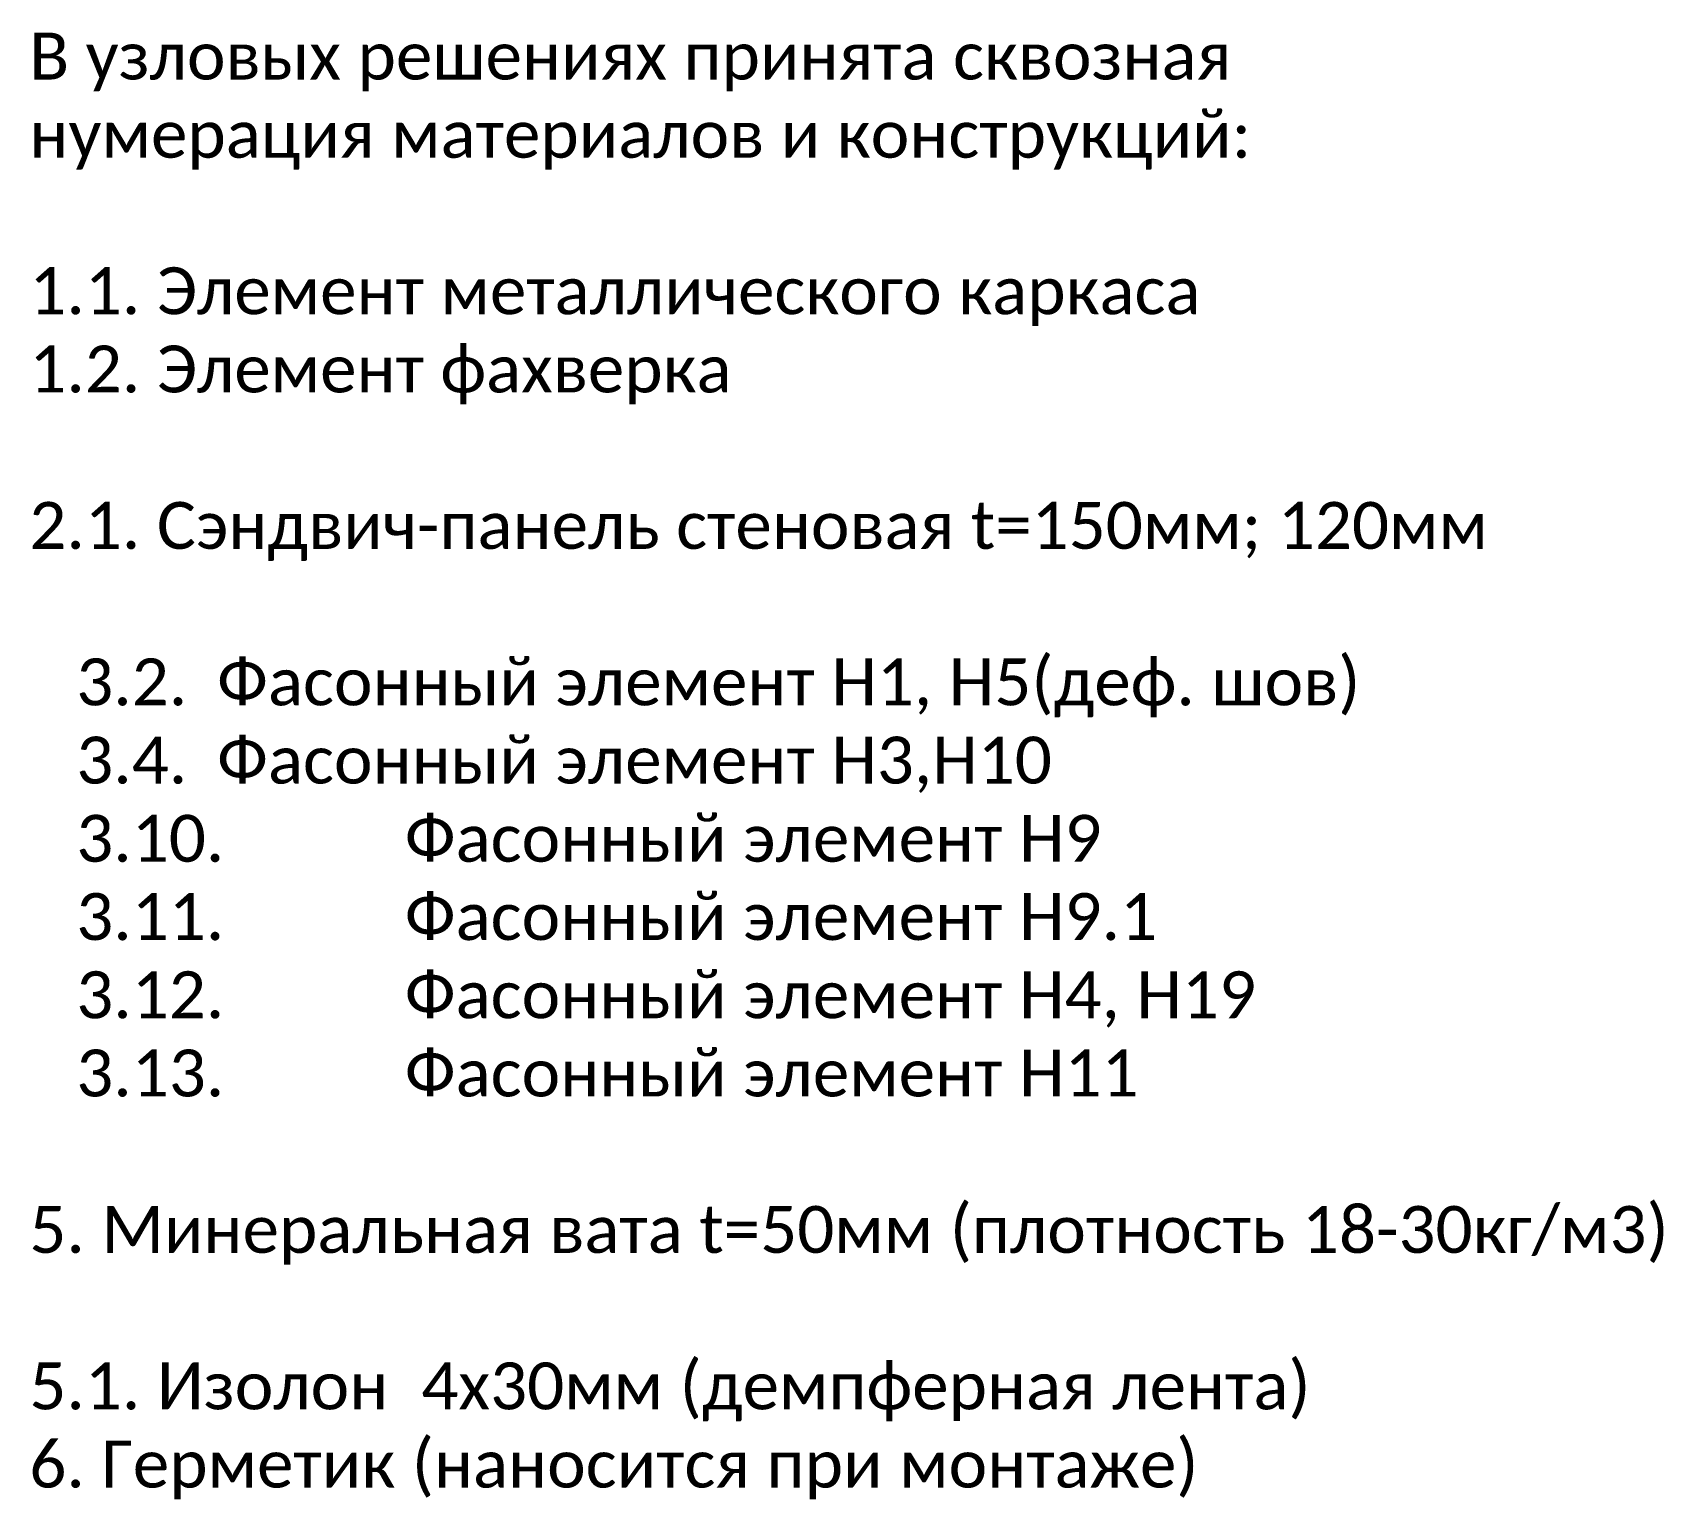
# Model space of a CAD drawing. Header units: millimetres. Extents: x -3689 to 2883575, y -702957 to -604547.
# Drawn here: x 2873253 to 2873949, y -666219 to -665594 of the extents above; entities that cross this region are included whole.
import ezdxf

# ---------------------------------------------------------------- set-up
doc = ezdxf.new("R2010")
doc.units = ezdxf.units.MM
doc.layers.add('A-DOOR-IDEN', color=12, linetype='Continuous')
doc.styles.add('Calibri', font='calibri.ttf')

msp = doc.modelspace()

# ---------------------------------------------------------------- texts
at = {"layer": 'A-DOOR-IDEN', "linetype": 'ByBlock', "ltscale": 500, "insert": (2873252.023685132, -665560.2061595079), "char_height": 20, "attachment_point": 1, "style": 'Calibri'}
msp.add_mtext_dynamic_manual_height_columns('\\pxql;\\PВ узловых решениях принята сквозная \\Pнумерация материалов и конструкций:\\P\\P1.1. Элемент металлического каркаса\\P1.2. Элемент фахверка \\P\\P2.1. Сэндвич-панель стеновая t=150мм; 120мм\\P\\P\\pi-3,l4,t4;3.2.^IФасонный элемент Н1, Н5(деф. шов)\\P3.4.^IФасонный элемент Н3,Н10\\P3.10.^IФасонный элемент Н9\\P3.11.^IФасонный элемент Н9.1\\P3.12.^IФасонный элемент Н4, Н19\\P3.13.^IФасонный элемент Н11\\P\\pi0,l0,tz;\\P5. Минеральная вата t=50мм (плотность 18-30кг/м3)\\P\\P5.1. Изолон  4х30мм (демпферная лента)  \\P6. Герметик (наносится при монтаже)', width=1749.999999999993, gutter_width=2.5, heights=[2759.416227854329], dxfattribs=at)

doc.saveas('drawing.dxf')
